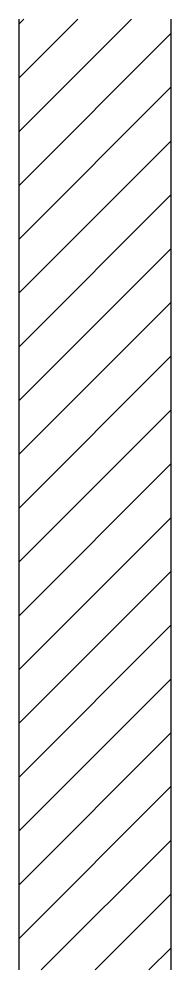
# Model space of a CAD drawing. Extents: x 0 to 240, y 0 to 1500.
import ezdxf

# ---------------------------------------------------------------- set-up
doc = ezdxf.new("R2010")
doc.units = 0
doc.header["$LTSCALE"] = 1000
doc.header["$MEASUREMENT"] = 0

# ---------------------------------------------------------------- blocks, each defined once
blk = doc.blocks.new('施工洞')
h = blk.add_hatch()
h.set_pattern_fill('ANSI31', color=256, scale=480, style=0)
h.set_pattern_definition([(45, (120, 0), (-42.4264, 42.4264), [])])
h.paths.add_polyline_path([(240, 1500), (0, 1500), (0, 0), (240, 0)])
for p, q in [((0, 0), (0, 1500)), ((240, 0), (240, 1500))]:
    blk.add_line(p, q)

msp = doc.modelspace()

# ---------------------------------------------------------------- block references
msp.add_blockref('施工洞', (0, 0))

doc.saveas('drawing.dxf')
